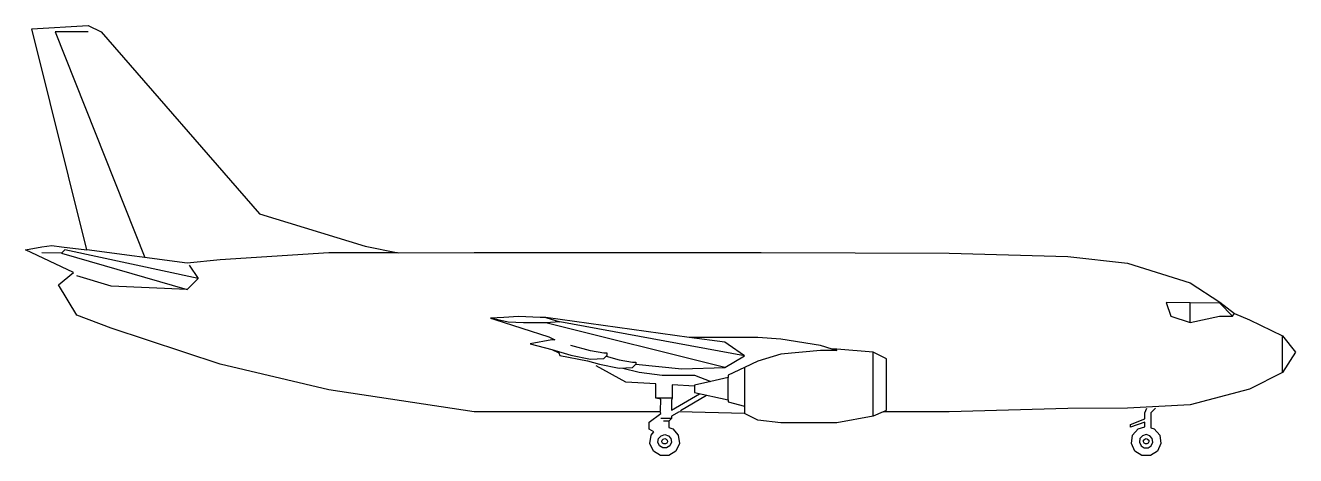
# Model space of a CAD drawing. Header units: millimetres. Extents: x -2759.1 to -2711.8, y 1716.3 to 1732.3.
import ezdxf

# ---------------------------------------------------------------- set-up
doc = ezdxf.new("R2010")
doc.units = ezdxf.units.MM
doc.header["$LTSCALE"] = 10
doc.layers.add('Aeronaves', color=2, linetype='Continuous')

msp = doc.modelspace()

# ---------------------------------------------------------------- linework, layer by layer
at = {"layer": 'Aeronaves'}
for p, q in [((-2758.032, 1732.098), (-2754.682, 1723.693)), ((-2756.802, 1732.098), (-2758.032, 1732.098)), ((-2757.788, 1723.851), (-2758.525, 1723.865)), ((-2757.664, 1723.976), (-2757.788, 1723.851)), ((-2757.788, 1723.851), (-2753.107, 1722.496)), ((-2752.695, 1722.908), (-2757.664, 1723.976)), ((-2715.69, 1721.271), (-2715.69, 1722.003)), ((-2714.105, 1721.51), (-2714.584, 1721.984)), ((-2733.046, 1719.586), (-2739.719, 1721.252)), ((-2732.309, 1720.031), (-2739.202, 1721.295)), ((-2712.243, 1719.404), (-2712.243, 1720.768)), ((-2727.508, 1717.772), (-2727.508, 1720.161)), ((-2732.309, 1719.596), (-2732.314, 1717.87)), ((-2732.926, 1718.389), (-2732.926, 1719.222)), ((-2735.013, 1718.452), (-2735.617, 1718.452)), ((-2733.726, 1718.552), (-2734.702, 1717.973)), ((-2735.037, 1717.695), (-2735.439, 1717.695)), ((-2735.138, 1717.595), (-2735.339, 1717.595))]:
    msp.add_line(p, q, dxfattribs=at)
for points in [[(-2711.755, 1720.161), (-2712.243, 1719.404), (-2713.478, 1718.782), (-2715.69, 1718.193), (-2718.03, 1718.074), (-2720.247, 1718.064), (-2724.679, 1717.944), (-2727.139, 1717.944), (-2727.508, 1717.772), (-2728.863, 1717.533), (-2729.475, 1717.533), (-2730.954, 1717.523), (-2731.816, 1717.633), (-2732.314, 1717.87), (-2734.75, 1717.944), (-2735.037, 1717.772), (-2735.037, 1717.695), (-2735.138, 1717.595), (-2735.138, 1717.356), (-2734.99, 1717.308), (-2734.784, 1717.068), (-2734.741, 1716.762), (-2734.87, 1716.475), (-2735.133, 1716.307), (-2735.444, 1716.307), (-2735.708, 1716.475), (-2735.842, 1716.762), (-2735.794, 1717.068), (-2735.693, 1717.188), (-2735.87, 1717.293), (-2735.87, 1717.547), (-2735.439, 1717.873), (-2735.444, 1717.944), (-2742.399, 1717.944), (-2747.818, 1718.758), (-2751.877, 1719.715), (-2755.941, 1721.051), (-2757.219, 1721.544), (-2757.908, 1722.678), (-2757.338, 1723.138), (-2759.138, 1723.976), (-2758.525, 1724.095), (-2758.157, 1724.143), (-2757.788, 1724.09), (-2756.841, 1723.971), (-2758.894, 1732.218), (-2756.802, 1732.343), (-2756.309, 1732.098), (-2750.403, 1725.325), (-2746.463, 1724.11), (-2745.233, 1723.865), (-2742.399, 1723.88), (-2731.692, 1723.88), (-2724.679, 1723.851), (-2720.247, 1723.727), (-2718.03, 1723.478), (-2715.69, 1722.745), (-2714.584, 1722.032), (-2714.029, 1721.606), (-2713.478, 1721.372), (-2712.243, 1720.768)], [(-2735.061, 1716.944), (-2735.042, 1716.805), (-2735.1, 1716.676), (-2735.219, 1716.595), (-2735.363, 1716.595), (-2735.483, 1716.676), (-2735.54, 1716.805), (-2735.521, 1716.944), (-2735.425, 1717.049), (-2735.291, 1717.092), (-2735.152, 1717.049)], [(-2735.234, 1716.925), (-2735.2, 1716.882), (-2735.191, 1716.824), (-2735.215, 1716.772), (-2735.262, 1716.743), (-2735.32, 1716.743), (-2735.368, 1716.772), (-2735.392, 1716.824), (-2735.382, 1716.882), (-2735.344, 1716.925), (-2735.291, 1716.939)], [(-2717.078, 1716.805), (-2717.102, 1716.944), (-2717.193, 1717.049), (-2717.332, 1717.092), (-2717.466, 1717.049), (-2717.561, 1716.944), (-2717.58, 1716.805), (-2717.518, 1716.676), (-2717.399, 1716.595), (-2717.26, 1716.595), (-2717.14, 1716.676)], [(-2717.255, 1716.772), (-2717.303, 1716.743), (-2717.36, 1716.743), (-2717.408, 1716.772), (-2717.427, 1716.824), (-2717.423, 1716.882), (-2717.384, 1716.925), (-2717.332, 1716.939), (-2717.274, 1716.925), (-2717.236, 1716.882), (-2717.231, 1716.824)]]:
    msp.add_lwpolyline(points, close=True, dxfattribs=at)
for points in [[(-2745.257, 1723.87), (-2747.818, 1723.861), (-2751.877, 1723.602), (-2753.107, 1723.482), (-2756.841, 1723.971)], [(-2753.03, 1723.411), (-2752.695, 1722.908), (-2753.107, 1722.496), (-2755.936, 1722.621), (-2757.219, 1723.013)], [(-2714.584, 1722.032), (-2714.584, 1721.984), (-2715.69, 1722.003), (-2716.58, 1722.013), (-2716.413, 1721.506), (-2715.69, 1721.271), (-2714.594, 1721.501), (-2714.105, 1721.51), (-2714.029, 1721.606)], [(-2727.139, 1717.944), (-2727.015, 1718.002), (-2727.015, 1719.912), (-2727.508, 1720.161), (-2728.863, 1720.28), (-2729.045, 1720.28), (-2729.475, 1720.405), (-2730.954, 1720.649), (-2731.816, 1720.711), (-2734.372, 1720.711), (-2739.719, 1721.453), (-2739.939, 1721.453), (-2740.738, 1721.486), (-2741.294, 1721.458), (-2741.787, 1721.434), (-2741.624, 1721.381), (-2739.609, 1720.735), (-2739.384, 1720.62), (-2739.503, 1720.62), (-2740.312, 1720.472), (-2739.503, 1720.256), (-2739.24, 1720.132), (-2739.202, 1720.036), (-2738.168, 1719.84), (-2737.723, 1719.715), (-2736.986, 1719.572), (-2736.493, 1719.586), (-2736.368, 1719.711), (-2734.645, 1719.543), (-2733.046, 1719.586), (-2732.309, 1720.031), (-2732.922, 1720.448), (-2733.046, 1720.529), (-2734.372, 1720.711)], [(-2739.719, 1721.453), (-2739.202, 1721.295), (-2739.719, 1721.252), (-2740.561, 1721.252), (-2741.131, 1721.285), (-2741.787, 1721.434)], [(-2739.503, 1720.256), (-2738.795, 1720.05), (-2738.058, 1719.907), (-2737.565, 1719.926), (-2737.44, 1720.046), (-2737.44, 1720.127), (-2737.565, 1720.127), (-2738.058, 1720.218), (-2738.795, 1720.409)], [(-2737.479, 1720.007), (-2736.986, 1719.878), (-2736.493, 1719.787), (-2736.368, 1719.787), (-2736.368, 1719.711)], [(-2729.045, 1720.28), (-2728.863, 1720.228), (-2729.475, 1720.223), (-2730.954, 1720.089), (-2731.816, 1719.83), (-2732.309, 1719.596), (-2732.922, 1719.299), (-2732.926, 1719.222), (-2733.568, 1719.074)], [(-2735.444, 1717.968), (-2735.439, 1718.404), (-2735.617, 1718.452), (-2735.617, 1718.978), (-2736.737, 1719.05), (-2737.847, 1719.658)], [(-2736.856, 1719.572), (-2736.248, 1719.419), (-2735.387, 1719.299), (-2734.181, 1719.299), (-2733.568, 1719.074), (-2734.176, 1718.935), (-2734.176, 1718.658), (-2732.926, 1718.389), (-2732.922, 1718.308), (-2732.314, 1718.155), (-2732.314, 1717.87)], [(-2734.181, 1718.892), (-2735.009, 1718.945), (-2735.013, 1718.452), (-2735.033, 1718.375), (-2735.037, 1717.997), (-2733.994, 1718.61)], [(-2716.977, 1718.069), (-2717.154, 1717.896), (-2717.154, 1717.346), (-2717.03, 1717.308), (-2716.824, 1717.068), (-2716.781, 1716.762), (-2716.91, 1716.475), (-2717.174, 1716.307), (-2717.485, 1716.307), (-2717.748, 1716.475), (-2717.877, 1716.762), (-2717.834, 1717.068), (-2717.628, 1717.308), (-2717.379, 1717.384), (-2717.379, 1717.547), (-2717.911, 1717.37), (-2717.911, 1717.47), (-2717.379, 1717.671), (-2717.379, 1717.896), (-2717.303, 1718.069)]]:
    msp.add_lwpolyline(points, dxfattribs=at)

doc.saveas('drawing.dxf')
